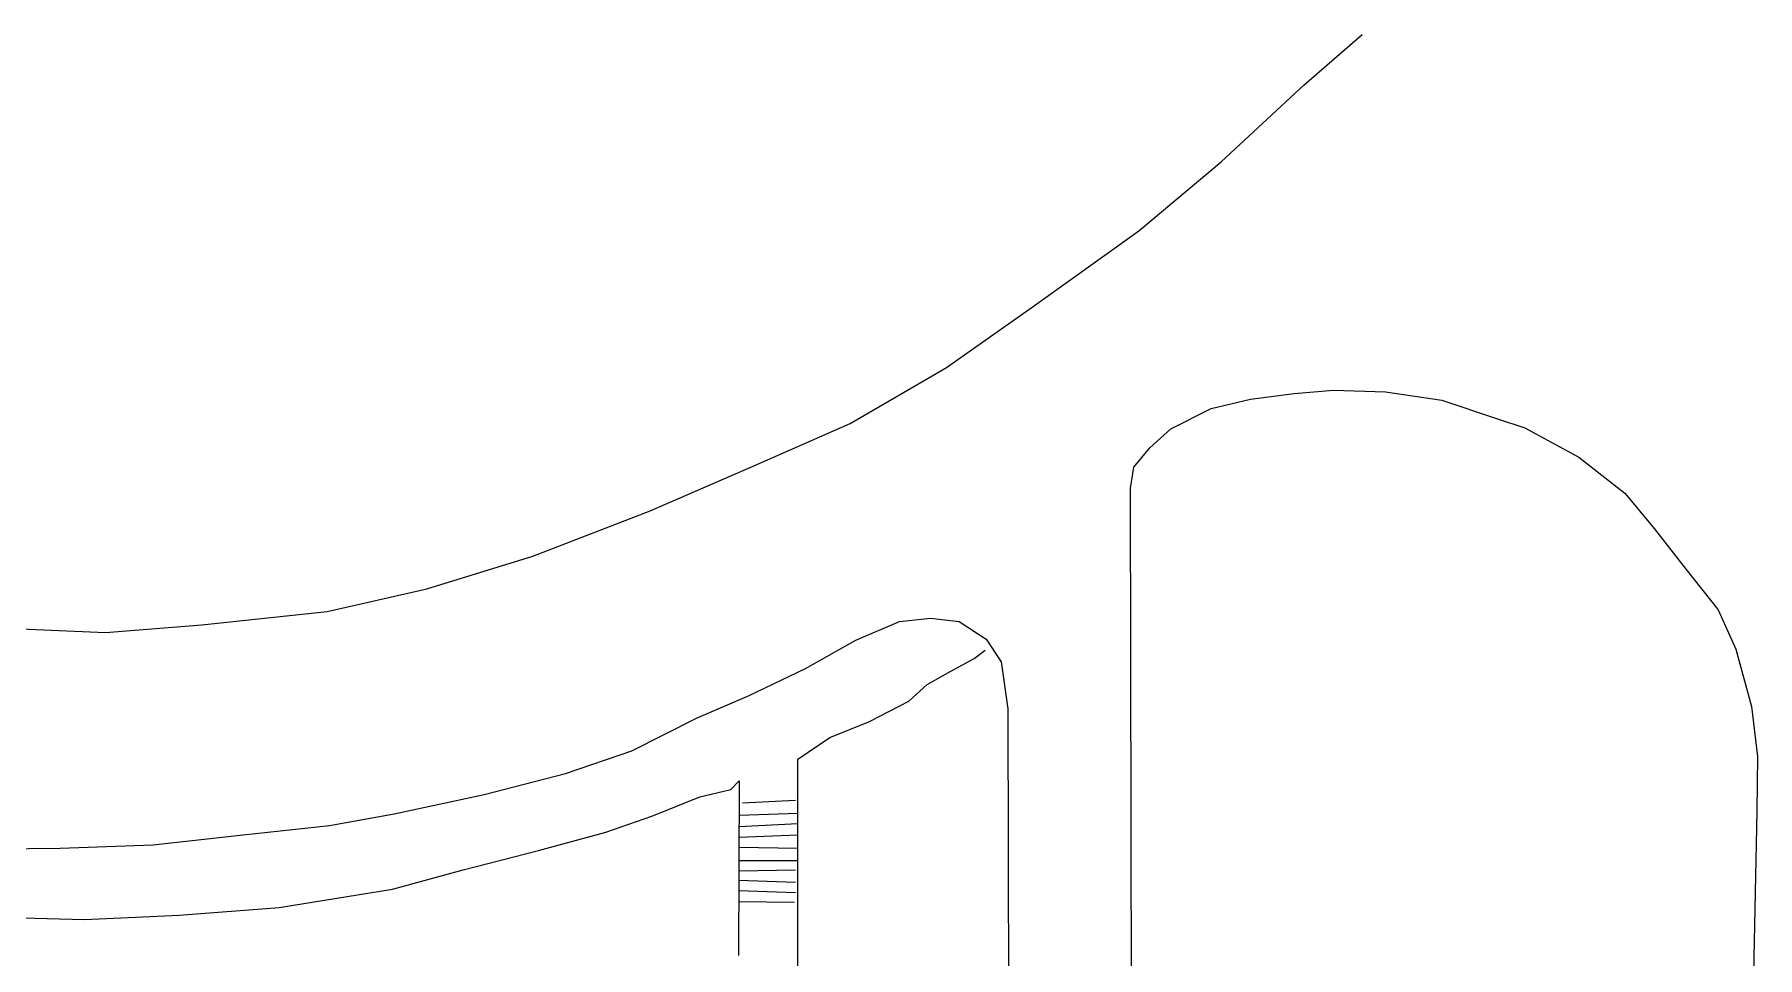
# Model space of a CAD drawing. Header units: inches. Extents: x -1429 to 1655, y -551 to 4832.
# Drawn here: x -398 to 1655, y 3731 to 4832 of the extents above; entities that cross this region are included whole.
import ezdxf

# ---------------------------------------------------------------- set-up
doc = ezdxf.new("R2010")
doc.units = ezdxf.units.IN
doc.header["$LTSCALE"] = 0.25
doc.header["$MEASUREMENT"] = 0
doc.layers.add('A-SITE', color=3, linetype='CONTINUOUS')

msp = doc.modelspace()

# ---------------------------------------------------------------- linework, layer by layer
at = {"layer": 'A-SITE'}
for p, q in [((1115, 4772), (1184, 4832)), ((1016, 4680), (1115, 4772)), ((918, 4598), (1016, 4680)), ((791, 4507), (918, 4598)), ((689, 4435), (791, 4507)), ((574, 4368), (689, 4435)), ((1004, 4386), (1051, 4397)), ((1051, 4397), (1103, 4404)), ((1103, 4404), (1150, 4408)), ((1150, 4408), (1212, 4406)), ((1212, 4406), (1279, 4396)), ((1279, 4396), (1344, 4374)), ((956, 4362), (1004, 4386)), ((1344, 4374), (1378, 4363)), ((456, 4316), (574, 4368)), ((931, 4339), (956, 4362)), ((1378, 4363), (1442, 4328)), ((912, 4316), (931, 4339)), ((336, 4264), (456, 4316)), ((908, 4291), (912, 4316)), ((1442, 4328), (1497, 4285)), ((911, 2695), (908, 4291)), ((1497, 4285), (1532, 4243)), ((196, 4210), (336, 4264)), ((1532, 4243), (1570, 4194)), ((70, 4171), (196, 4210)), ((1570, 4194), (1608, 4146)), ((-49, 4144), (70, 4171)), ((-498, 4127), (-313, 4119)), ((-313, 4119), (-198, 4128)), ((-198, 4128), (-49, 4144)), ((581, 4110), (633, 4132)), ((633, 4132), (670, 4136)), ((670, 4136), (704, 4132)), ((704, 4132), (736, 4111)), ((1608, 4146), (1629, 4099)), ((521, 4076), (581, 4110)), ((736, 4111), (754, 4084)), ((694, 4073), (722, 4088)), ((722, 4088), (735, 4098)), ((1629, 4099), (1648, 4031)), ((454, 4044), (521, 4076)), ((666, 4057), (694, 4073)), ((754, 4084), (762, 4028)), ((391, 4017), (454, 4044)), ((644, 4037), (666, 4057)), ((597, 4013), (644, 4037)), ((762, 4028), (765, 2668)), ((1648, 4031), (1655, 3971)), ((314, 3978), (391, 4017)), ((550, 3994), (597, 4013)), ((512, 3968), (550, 3994)), ((235, 3951), (314, 3978)), ((512, 3643), (512, 3968)), ((1655, 3971), (1654, 3906)), ((138, 3926), (235, 3951)), ((432, 3932), (442, 3942)), ((442, 3942), (441, 3734)), ((31, 3903), (138, 3926)), ((338, 3900), (395, 3923)), ((395, 3923), (432, 3932)), ((-46, 3889), (31, 3903)), ((283, 3881), (338, 3900)), ((512, 3903.3), (441.8, 3900.7)), ((446, 3916), (509, 3919)), ((1654, 3906), (1650, 3712)), ((-149, 3878), (-46, 3889)), ((203, 3859), (283, 3881)), ((441.7, 3887.7), (512, 3891.3)), ((-448, 3861), (-367, 3862)), ((-367, 3862), (-256, 3866)), ((-256, 3866), (-149, 3878)), ((113, 3836), (203, 3859)), ((441.6, 3863.2), (512, 3861.9)), ((512, 3877.3), (441.7, 3874.6)), ((512, 3847), (441.5, 3847)), ((29, 3813), (113, 3836)), ((509, 3821), (441.4, 3823.3)), ((441.5, 3834.9), (509, 3836)), ((-106, 3791), (29, 3813)), ((508, 3797), (441.3, 3798.1)), ((441.4, 3811.3), (509, 3809)), ((-457, 3780), (-338, 3777)), ((-338, 3777), (-225, 3782)), ((-225, 3782), (-106, 3791))]:
    msp.add_line(p, q, dxfattribs=at)

doc.saveas('drawing.dxf')
